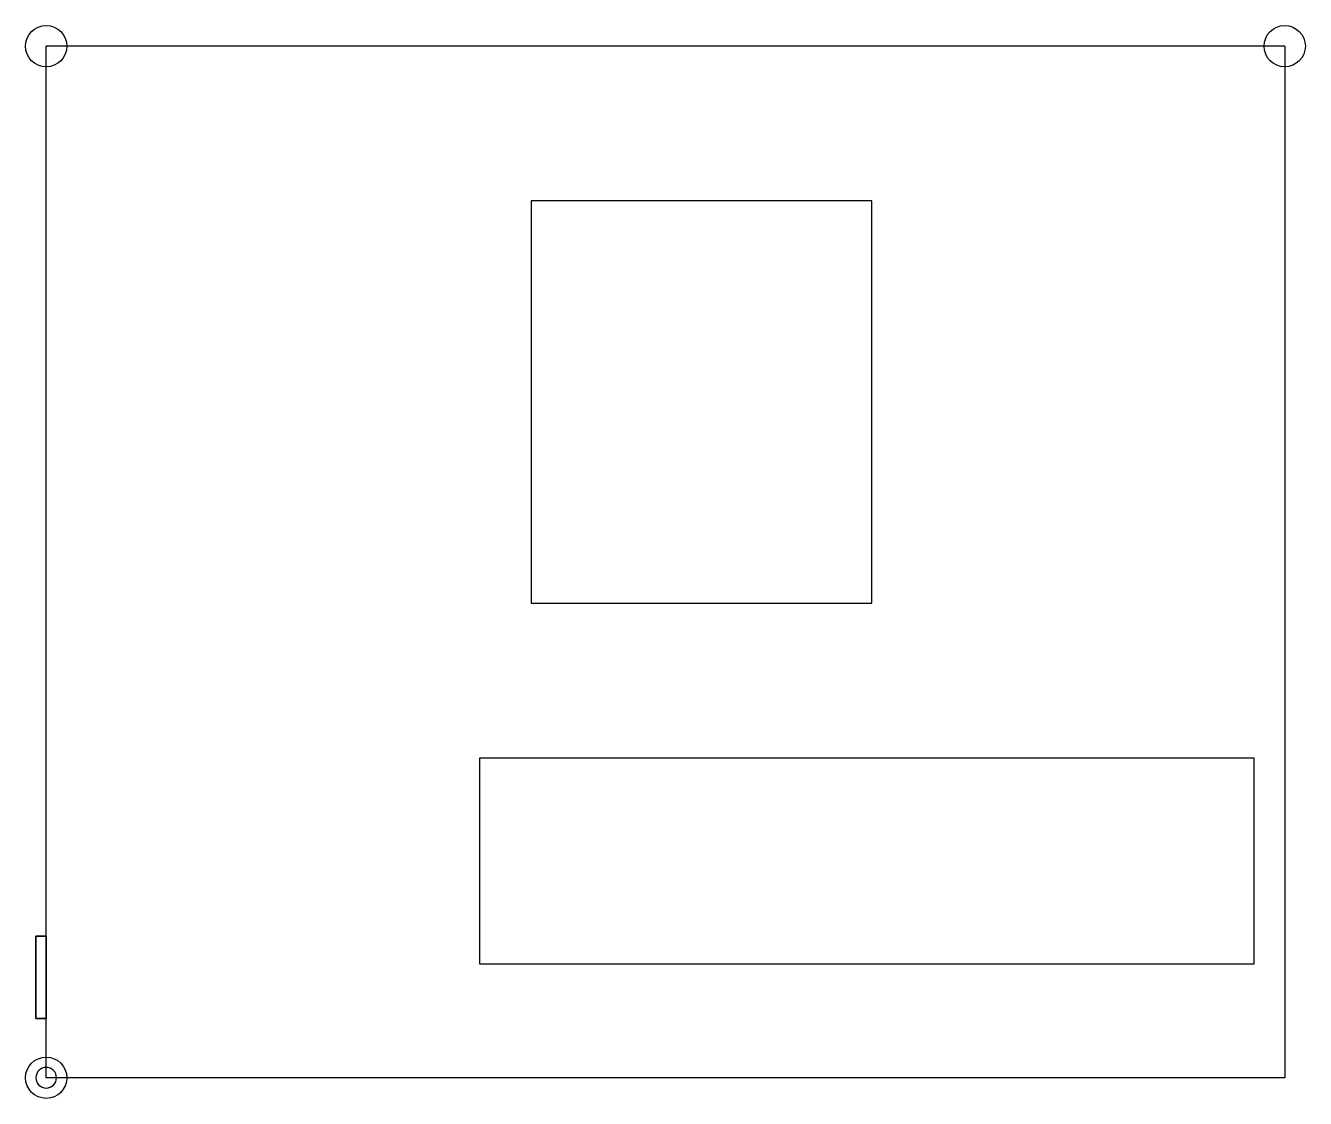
# Model space of a CAD drawing. Header units: centimetres. Extents: x 3.1 to 15.5, y 11 to 21.4.
import ezdxf

# ---------------------------------------------------------------- set-up
doc = ezdxf.new("R2010")
doc.units = ezdxf.units.CM
doc.header["$MEASUREMENT"] = 0

msp = doc.modelspace()

# ---------------------------------------------------------------- linework, layer by layer
at = {"extrusion": (6.93889e-18, 1.78026e-16, -1)}
for p, q in [((15.32, 21.23), (3.32, 21.23)), ((3.32, 11.23), (3.32, 21.23)), ((15.32, 21.23), (15.32, 11.23)), ((8.02, 19.73), (8.02, 15.83)), ((11.32, 19.73), (8.02, 19.73)), ((11.32, 15.83), (11.32, 19.73)), ((8.02, 15.83), (11.32, 15.83)), ((7.52, 12.33), (7.52, 14.33)), ((7.52, 14.33), (15.02, 14.33)), ((15.02, 14.33), (15.02, 12.33)), ((15.02, 12.33), (7.52, 12.33)), ((15.32, 11.23), (3.32, 11.23))]:
    msp.add_line(p, q, dxfattribs=at)
for p, q in [((3.22, 11.803), (3.22, 12.603)), ((3.22, 12.603), (3.32, 12.603)), ((3.32, 12.603), (3.22, 12.603)), ((3.22, 12.603), (3.22, 11.803)), ((3.32, 12.603), (3.22, 12.603)), ((3.32, 12.603), (3.32, 11.803)), ((3.32, 11.803), (3.32, 12.603)), ((3.32, 11.803), (3.22, 11.803)), ((3.32, 11.803), (3.22, 11.803)), ((3.22, 11.803), (3.32, 11.803)), ((3.32, 11.23), (3.32, 11.803))]:
    msp.add_line(p, q)
for centre in [(3.32, 21.23), (15.32, 21.23), (3.32, 11.23)]:
    msp.add_circle(centre, 0.2)
msp.add_circle((-3.32, 11.23, 2.5), 0.1, dxfattribs=at)

doc.saveas('drawing.dxf')
